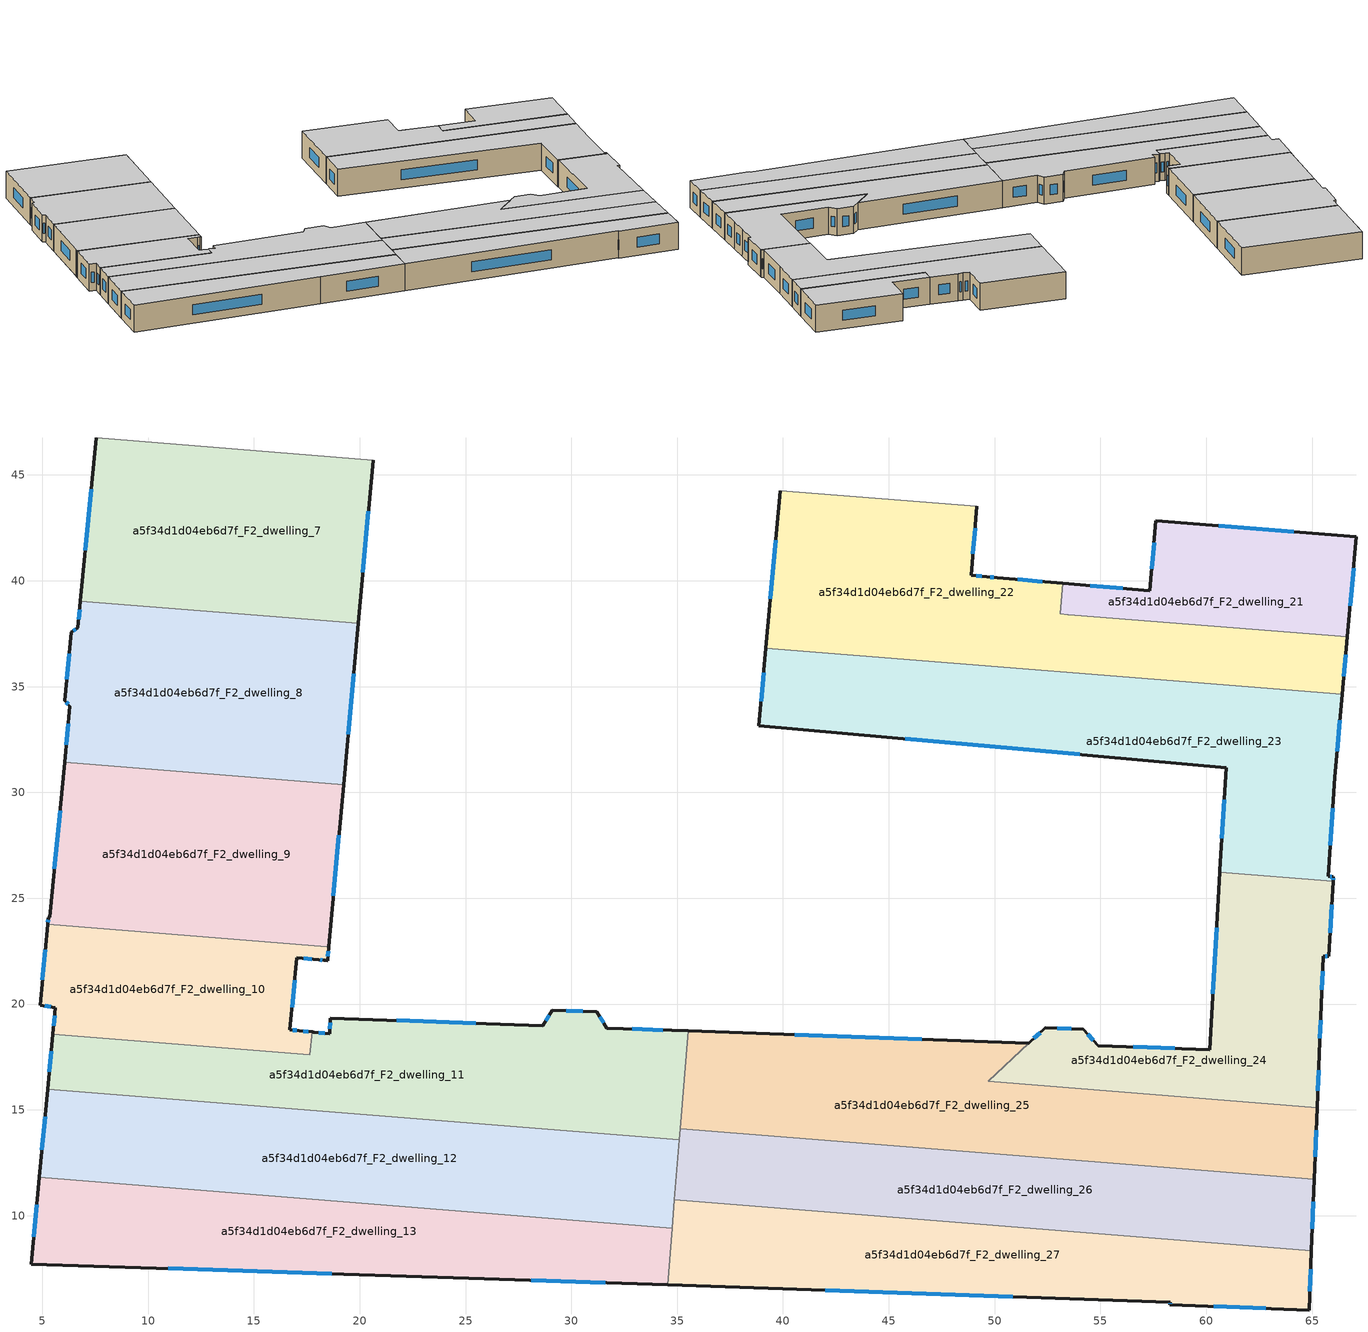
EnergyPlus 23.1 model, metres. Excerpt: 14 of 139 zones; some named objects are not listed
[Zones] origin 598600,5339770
a5f34d1d04eb6d7f_F2_dwelling_10
 floor to a5f34d1d04eb6d7f_F1_dwelling_10 (EU_floor_Construction): 18.43,22.72 18.54,22.71 18.48,22.05 18.37,22.07 18.31,22.07 18.07,22.09 17.03,22.19 16.7,18.78 17.15,18.74 17.75,18.68 17.65,17.61 5.5,18.58 5.62,19.83 4.89,19.95 5.26,23.77 z6
 wall outside (EU_wall_Construction): 5.26,23.77 4.89,19.95 5.62,19.83 5.5,18.58 / 17.75,18.68 17.15,18.74 16.7,18.78 17.03,22.19 18.07,22.09 18.31,22.07 18.37,22.07 18.48,22.05 18.54,22.71 z6:9
 wall to a5f34d1d04eb6d7f_F2_dwelling_11 (EU_wall_Construction): 5.5,18.58 17.65,17.61 17.75,18.68 z6:9
 wall to a5f34d1d04eb6d7f_F2_dwelling_9 (EU_wall_Construction): 18.54,22.71 18.43,22.72 5.26,23.77 z6:9
 window (EU_Window_Construction): 5.12,19.91 5.39,19.87 / 5.14,22.57 5.01,21.15 / 18.5,22.26 18.52,22.5 / 18.14,22.09 18.23,22.08 / 17.35,22.16 17.74,22.12 / 16.8,19.85 16.92,21.12 / 17.01,18.76 16.84,18.77 / 17.56,18.7 17.34,18.72 / 5.58,19.44 5.54,18.97 z6.94:8.06
 ceiling to a5f34d1d04eb6d7f_F3_dwelling_10 (EU_floor_Construction): 17.65,17.61 17.75,18.68 17.15,18.74 16.7,18.78 17.03,22.19 18.07,22.09 18.31,22.07 18.37,22.07 18.48,22.05 18.54,22.71 18.43,22.72 5.26,23.77 4.89,19.95 5.62,19.83 5.5,18.58 z9
a5f34d1d04eb6d7f_F2_dwelling_11
 floor to a5f34d1d04eb6d7f_F1_dwelling_11 (EU_floor_Construction): 35.51,18.73 35.1,13.59 5.26,15.99 5.5,18.58 17.65,17.61 17.75,18.68 17.83,18.68 18.58,18.61 18.6,19.34 28.64,18.97 29.11,19.71 31.21,19.64 31.67,18.86 z6
 wall outside (EU_wall_Construction): 35.51,18.73 31.67,18.86 31.21,19.64 29.11,19.71 28.64,18.97 18.6,19.34 18.58,18.61 17.83,18.68 17.75,18.68 / 5.5,18.58 5.26,15.99 z6:9
 wall to a5f34d1d04eb6d7f_F2_dwelling_12 (EU_wall_Construction): 5.26,15.99 35.1,13.59 z6:9
 wall to a5f34d1d04eb6d7f_F2_dwelling_25 (EU_wall_Construction): 35.14,14.11 35.51,18.73 z6:9
 wall to a5f34d1d04eb6d7f_F2_dwelling_26 (EU_wall_Construction): 35.1,13.6 35.14,14.11 z6:9
 window (EU_Window_Construction): 18.34,18.63 18.06,18.66 / 18.6,19.11 18.59,18.84 / 25.49,19.09 21.75,19.22 / 28.96,19.48 28.79,19.2 / 30.55,19.66 29.76,19.69 / 31.53,19.11 31.35,19.39 / 34.31,18.77 32.88,18.82 / 5.42,17.76 5.33,16.8 z6.94:8.06
 ceiling to a5f34d1d04eb6d7f_F3_dwelling_11 (EU_floor_Construction): 35.1,13.59 35.51,18.73 31.67,18.86 31.21,19.64 29.11,19.71 28.64,18.97 18.6,19.34 18.58,18.61 17.83,18.68 17.75,18.68 17.65,17.61 5.5,18.58 5.26,15.99 z9
a5f34d1d04eb6d7f_F2_dwelling_12
 floor to a5f34d1d04eb6d7f_F1_dwelling_12 (EU_floor_Construction): 35.1,13.59 34.77,9.41 4.86,11.8 5.26,15.99 z6
 wall outside (EU_wall_Construction): 5.26,15.99 4.86,11.8 z6:9
 wall to a5f34d1d04eb6d7f_F2_dwelling_13 (EU_wall_Construction): 4.86,11.8 34.77,9.41 z6:9
 wall to a5f34d1d04eb6d7f_F2_dwelling_26 (EU_wall_Construction): 34.87,10.74 35.1,13.59 z6:9
 wall to a5f34d1d04eb6d7f_F2_dwelling_27 (EU_wall_Construction): 34.77,9.41 34.87,10.74 z6:9
 window (EU_Window_Construction): 5.13,14.67 4.98,13.12 z6.94:8.06
 ceiling to a5f34d1d04eb6d7f_F3_dwelling_12 (EU_floor_Construction): 34.77,9.41 35.1,13.59 5.26,15.99 4.86,11.8 z9
a5f34d1d04eb6d7f_F2_dwelling_13
 floor to a5f34d1d04eb6d7f_F1_dwelling_13 (EU_floor_Construction): 34.77,9.41 34.55,6.73 25.16,7.05 4.47,7.71 4.86,11.8 z6
 wall outside (EU_wall_Construction): 4.86,11.8 4.47,7.71 25.16,7.05 34.55,6.73 z6:9
 wall to a5f34d1d04eb6d7f_F2_dwelling_27 (EU_wall_Construction): 34.55,6.73 34.77,9.41 z6:9
 window (EU_Window_Construction): 28.1,6.95 31.61,6.83 / 10.96,7.5 18.67,7.26 / 4.74,10.52 4.59,8.99 z6.94:8.06
 ceiling to a5f34d1d04eb6d7f_F3_dwelling_13 (EU_floor_Construction): 34.55,6.73 34.77,9.41 4.86,11.8 4.47,7.71 25.16,7.05 z9
a5f34d1d04eb6d7f_F2_dwelling_21
 floor to a5f34d1d04eb6d7f_F1_dwelling_21 (EU_floor_Construction): 67.09,42.08 66.67,37.35 53.78,38.38 53.48,38.4 53.46,38.41 53.1,38.43 53.22,39.88 57.34,39.53 57.62,42.84 z6
 wall outside (EU_wall_Construction): 66.67,37.35 67.09,42.08 57.62,42.84 57.34,39.53 53.22,39.88 z6:9
 wall to a5f34d1d04eb6d7f_F2_dwelling_22 (EU_wall_Construction): 53.22,39.88 53.1,38.43 53.46,38.41 53.48,38.4 53.78,38.38 66.67,37.35 z6:9
 window (EU_Window_Construction): 57.53,41.8 57.43,40.57 / 64.12,42.32 60.59,42.6 / 66.8,38.83 66.96,40.6 / 56.05,39.64 54.51,39.77 z6.94:8.06
 ceiling to a5f34d1d04eb6d7f_F3_dwelling_21 (EU_floor_Construction): 66.67,37.35 67.09,42.08 57.62,42.84 57.34,39.53 53.22,39.88 53.1,38.43 53.46,38.41 53.48,38.4 53.78,38.38 z9
a5f34d1d04eb6d7f_F2_dwelling_22
 floor to a5f34d1d04eb6d7f_F1_dwelling_22 (EU_floor_Construction): 66.67,37.35 66.42,34.63 39.19,36.81 39.86,44.26 49.17,43.52 48.89,40.25 49.64,40.19 50.12,40.15 53.22,39.88 53.1,38.43 z6
 wall outside (EU_wall_Construction): 53.22,39.88 50.12,40.15 49.64,40.19 48.89,40.25 49.17,43.52 / 66.42,34.63 66.67,37.35 / 39.86,44.26 39.19,36.81 z6:9
 wall to a5f34d1d04eb6d7f_F2_dwelling_19 (EU_wall_Construction): 49.17,43.52 39.86,44.26 z6:9
 wall to a5f34d1d04eb6d7f_F2_dwelling_23 (EU_wall_Construction): 39.19,36.81 66.42,34.63 z6:9
 window (EU_Window_Construction): 48.97,41.27 49.08,42.49 / 49.4,40.21 49.12,40.23 / 49.97,40.16 49.79,40.17 / 52.25,39.96 51.09,40.06 / 66.5,35.48 66.59,36.49 / 39.65,41.93 39.4,39.14 z6.94:8.06
 ceiling to a5f34d1d04eb6d7f_F3_dwelling_22 (EU_floor_Construction): 66.42,34.63 66.67,37.35 53.1,38.43 53.22,39.88 50.12,40.15 49.64,40.19 48.89,40.25 49.17,43.52 39.86,44.26 39.19,36.81 z9
a5f34d1d04eb6d7f_F2_dwelling_23
 floor to a5f34d1d04eb6d7f_F1_dwelling_23 (EU_floor_Construction): 66.42,34.63 66.07,30.71 65.77,26.03 66.01,26.01 66,25.8 60.64,26.23 60.65,26.33 60.93,31.17 38.86,33.16 39.19,36.81 z6
 wall outside (EU_wall_Construction): 39.19,36.81 38.86,33.16 60.93,31.17 60.65,26.33 60.64,26.23 / 66,25.8 66.01,26.01 65.77,26.03 66.07,30.71 66.42,34.63 z6:9
 wall to a5f34d1d04eb6d7f_F2_dwelling_24 (EU_wall_Construction): 60.64,26.23 66,25.8 z6:9
 window (EU_Window_Construction): 45.78,32.54 54.01,31.79 / 39.09,35.66 38.96,34.3 / 66.18,31.94 66.31,33.4 / 65.87,27.5 65.98,29.24 / 65.94,26.02 65.85,26.02 / 66,25.87 66.01,25.95 / 60.84,29.65 60.74,27.85 z6.94:8.06
 ceiling to a5f34d1d04eb6d7f_F3_dwelling_23 (EU_floor_Construction): 66,25.8 66.01,26.01 65.77,26.03 66.07,30.71 66.42,34.63 39.19,36.81 38.86,33.16 60.93,31.17 60.65,26.33 60.64,26.23 z9
a5f34d1d04eb6d7f_F2_dwelling_24
 floor to a5f34d1d04eb6d7f_F1_dwelling_24 (EU_floor_Construction): 66,25.8 65.79,22.26 65.54,22.26 65.44,19.96 65.34,17.66 65.24,15.11 49.69,16.36 52.39,18.88 54.19,18.82 54.89,18.04 60.17,17.85 60.64,26.23 z6
 wall outside (EU_wall_Construction): 65.24,15.11 65.34,17.66 65.44,19.96 65.54,22.26 65.79,22.26 66,25.8 / 60.64,26.23 60.17,17.85 54.89,18.04 54.19,18.82 52.39,18.88 51.61,18.15 z6:9
 wall to a5f34d1d04eb6d7f_F2_dwelling_25 (EU_wall_Construction): 51.61,18.15 49.69,16.36 65.24,15.11 z6:9
 window (EU_Window_Construction): 65.27,15.91 65.31,16.86 / 53.62,18.83 52.95,18.86 / 54.67,18.28 54.41,18.57 / 58.51,17.91 56.55,17.98 / 60.49,23.6 60.32,20.48 / 65.85,23.37 65.93,24.69 / 65.62,22.26 65.71,22.26 / 65.47,20.68 65.51,21.54 / 65.37,18.38 65.4,19.24 / 52.14,18.65 51.85,18.38 z6.94:8.06
 ceiling to a5f34d1d04eb6d7f_F3_dwelling_24 (EU_floor_Construction): 65.24,15.11 65.34,17.66 65.44,19.96 65.54,22.26 65.79,22.26 66,25.8 60.64,26.23 60.17,17.85 54.89,18.04 54.19,18.82 52.39,18.88 49.69,16.36 z9
a5f34d1d04eb6d7f_F2_dwelling_25
 floor to a5f34d1d04eb6d7f_F1_dwelling_25 (EU_floor_Construction): 65.24,15.11 65.1,11.71 35.14,14.11 35.51,18.73 51.61,18.15 49.69,16.36 z6
 wall outside (EU_wall_Construction): 65.1,11.71 65.24,15.11 / 51.61,18.15 35.51,18.73 z6:9
 wall to a5f34d1d04eb6d7f_F2_dwelling_26 (EU_wall_Construction): 35.14,14.11 65.1,11.71 z6:9
 window (EU_Window_Construction): 65.15,12.78 65.2,14.05 / 46.56,18.33 40.56,18.55 z6.94:8.06
 ceiling to a5f34d1d04eb6d7f_F3_dwelling_25 (EU_floor_Construction): 65.1,11.71 65.24,15.11 49.69,16.36 51.61,18.15 35.51,18.73 35.14,14.11 z9
a5f34d1d04eb6d7f_F2_dwelling_26
 floor to a5f34d1d04eb6d7f_F1_dwelling_26 (EU_floor_Construction): 65.1,11.71 64.97,8.33 34.87,10.74 35.14,14.11 z6
 wall outside (EU_wall_Construction): 64.97,8.33 65.1,11.71 z6:9
 wall to a5f34d1d04eb6d7f_F2_dwelling_27 (EU_wall_Construction): 34.87,10.74 64.97,8.33 z6:9
 window (EU_Window_Construction): 65.01,9.39 65.06,10.65 z6.94:8.06
 ceiling to a5f34d1d04eb6d7f_F3_dwelling_26 (EU_floor_Construction): 64.97,8.33 65.1,11.71 35.14,14.11 34.87,10.74 z9
a5f34d1d04eb6d7f_F2_dwelling_27
 floor to a5f34d1d04eb6d7f_F1_dwelling_27 (EU_floor_Construction): 64.97,8.33 64.86,5.54 58.29,5.79 58.29,5.91 34.55,6.73 34.87,10.74 z6
 wall outside (EU_wall_Construction): 34.55,6.73 58.29,5.91 58.29,5.79 64.86,5.54 64.97,8.33 z6:9
 window (EU_Window_Construction): 41.99,6.47 50.85,6.17 / 64.9,6.42 64.94,7.46 / 60.35,5.71 62.8,5.62 / 58.29,5.87 58.29,5.83 z6.94:8.06
 ceiling to a5f34d1d04eb6d7f_F3_dwelling_27 (EU_floor_Construction): 64.86,5.54 64.97,8.33 34.87,10.74 34.55,6.73 58.29,5.91 58.29,5.79 z9
a5f34d1d04eb6d7f_F2_dwelling_7
 floor to a5f34d1d04eb6d7f_F1_dwelling_7 (EU_floor_Construction): 20.63,45.7 19.93,37.99 6.8,39.04 7.54,46.75 z6
 wall outside (EU_wall_Construction): 7.54,46.75 6.8,39.04 / 19.93,37.99 20.63,45.7 z6:9
 wall to a5f34d1d04eb6d7f_F2_dwelling_8 (EU_wall_Construction): 6.8,39.04 19.93,37.99 z6:9
 wall to a5f34d1d04eb6d7f_F2_dwelling_6 (EU_wall_Construction): 20.63,45.7 7.54,46.75 z6:9
 window (EU_Window_Construction): 7.31,44.33 7.03,41.45 / 20.15,40.4 20.41,43.28 z6.94:8.06
 ceiling to a5f34d1d04eb6d7f_F3_dwelling_7 (EU_floor_Construction): 19.93,37.99 20.63,45.7 7.54,46.75 6.8,39.04 z9
a5f34d1d04eb6d7f_F2_dwelling_8
 floor to a5f34d1d04eb6d7f_F1_dwelling_8 (EU_floor_Construction): 19.93,37.99 19.23,30.37 6.06,31.43 6.31,34.07 6.06,34.34 6.37,37.57 6.68,37.78 6.8,39.04 z6
 wall outside (EU_wall_Construction): 6.8,39.04 6.68,37.78 6.37,37.57 6.06,34.34 6.31,34.07 6.06,31.43 / 19.23,30.37 19.93,37.99 z6:9
 wall to a5f34d1d04eb6d7f_F2_dwelling_9 (EU_wall_Construction): 6.06,31.43 19.23,30.37 z6:9
 window (EU_Window_Construction): 6.58,37.71 6.47,37.63 / 6.76,38.64 6.72,38.17 / 19.45,32.76 19.71,35.6 / 6.23,33.24 6.13,32.26 / 6.14,34.25 6.23,34.15 / 6.27,36.55 6.16,35.35 z6.94:8.06
 ceiling to a5f34d1d04eb6d7f_F3_dwelling_8 (EU_floor_Construction): 19.23,30.37 19.93,37.99 6.8,39.04 6.68,37.78 6.37,37.57 6.06,34.34 6.31,34.07 6.06,31.43 z9
a5f34d1d04eb6d7f_F2_dwelling_9
 floor to a5f34d1d04eb6d7f_F1_dwelling_9 (EU_floor_Construction): 19.23,30.37 18.54,22.71 5.26,23.77 5.29,24.07 5.36,24.1 6.06,31.43 z6
 wall outside (EU_wall_Construction): 18.54,22.71 19.23,30.37 / 6.06,31.43 5.36,24.1 5.29,24.07 5.26,23.77 z6:9
 window (EU_Window_Construction): 18.76,25.11 19.02,27.97 / 5.28,23.98 5.27,23.87 / 5.84,29.13 5.58,26.4 z6.94:8.06
 ceiling to a5f34d1d04eb6d7f_F3_dwelling_9 (EU_floor_Construction): 18.54,22.71 19.23,30.37 6.06,31.43 5.36,24.1 5.29,24.07 5.26,23.77 z9
[Building]
EU S2 Campaign: North Axis=0; Terrain=City; Solar Distribution=FullExterior
[Site:Location]
Vienna: Latitude=48; Longitude=16.5; Time Zone=1; Elevation=183
[SizingPeriod:WeatherFileDays]
AnnualSizingPeriod: Begin Month=1; Begin Day of Month=1; End Month=12; End Day of Month=31; Day of Week for Start Day=Monday; Use Weather File Daylight Saving Period=No; Use Weather File Rain and Snow Indicators=No
[MATERIAL]
EU_InternalMass_Material: Roughness=MediumRough; Thickness=0.1; Conductivity=1; Density=1800; Specific Heat=900; Thermal Absorptance=0.9; Solar Absorptance=0.7; Visible Absorptance=0.7
[MATERIAL:NOMASS] Roughness=MediumRough; Thermal Absorptance=0.9; Solar Absorptance=0.7; Visible Absorptance=0.7
Name | Thermal Resistance
EU_wall_NoMass | 0.914258
EU_floor_NoMass | 1.09711
[WINDOWMATERIAL:SIMPLEGLAZINGSYSTEM]
EU_Window_SimpleGlazing: UFactor=2.09642; Solar Heat Gain Coefficient=0.65; Visible Transmittance=0.65
[CONSTRUCTION]
EU_wall_Construction: EU_wall_NoMass
EU_floor_Construction: EU_floor_NoMass
EU_Window_Construction: EU_Window_SimpleGlazing
EU_InternalMass_Construction: EU_InternalMass_Material
[ZONE] Type=1; Multiplier=1; Ceiling Height=autocalculate; Floor Area=autocalculate; Part of Total Floor Area=Yes
Name | Volume
a5f34d1d04eb6d7f_F2_dwelling_10 | 187.094
a5f34d1d04eb6d7f_F2_dwelling_11 | 352.28
a5f34d1d04eb6d7f_F2_dwelling_12 | 377.454
a5f34d1d04eb6d7f_F2_dwelling_13 | 305.629
a5f34d1d04eb6d7f_F2_dwelling_21 | 153.194
a5f34d1d04eb6d7f_F2_dwelling_22 | 376.012
a5f34d1d04eb6d7f_F2_dwelling_23 | 387.563
a5f34d1d04eb6d7f_F2_dwelling_24 | 234.077
a5f34d1d04eb6d7f_F2_dwelling_25 | 377.115
a5f34d1d04eb6d7f_F2_dwelling_26 | 305.604
a5f34d1d04eb6d7f_F2_dwelling_27; a5f34d1d04eb6d7f_F2_dwelling_9 | 305.585
a5f34d1d04eb6d7f_F2_dwelling_7 | 305.573
a5f34d1d04eb6d7f_F2_dwelling_8 | 305.645
[INTERNALMASS] Construction=EU_InternalMass_Construction
Name | Zone or ZoneList | Surface Area
a5f34d1d04eb6d7f_F2_dwelling_7_EU_InternalMass | a5f34d1d04eb6d7f_F2_dwelling_7 | 101.858
a5f34d1d04eb6d7f_F2_dwelling_8_EU_InternalMass | a5f34d1d04eb6d7f_F2_dwelling_8 | 101.881
a5f34d1d04eb6d7f_F2_dwelling_9_EU_InternalMass | a5f34d1d04eb6d7f_F2_dwelling_9 | 101.861
a5f34d1d04eb6d7f_F2_dwelling_10_EU_InternalMass | a5f34d1d04eb6d7f_F2_dwelling_10 | 62.3702
a5f34d1d04eb6d7f_F2_dwelling_11_EU_InternalMass | a5f34d1d04eb6d7f_F2_dwelling_11 | 117.426
a5f34d1d04eb6d7f_F2_dwelling_12_EU_InternalMass | a5f34d1d04eb6d7f_F2_dwelling_12 | 125.816
a5f34d1d04eb6d7f_F2_dwelling_13_EU_InternalMass | a5f34d1d04eb6d7f_F2_dwelling_13 | 101.877
a5f34d1d04eb6d7f_F2_dwelling_21_EU_InternalMass | a5f34d1d04eb6d7f_F2_dwelling_21 | 51.0685
a5f34d1d04eb6d7f_F2_dwelling_22_EU_InternalMass | a5f34d1d04eb6d7f_F2_dwelling_22 | 125.337
a5f34d1d04eb6d7f_F2_dwelling_23_EU_InternalMass | a5f34d1d04eb6d7f_F2_dwelling_23 | 129.194
a5f34d1d04eb6d7f_F2_dwelling_24_EU_InternalMass | a5f34d1d04eb6d7f_F2_dwelling_24 | 78.0296
a5f34d1d04eb6d7f_F2_dwelling_25_EU_InternalMass | a5f34d1d04eb6d7f_F2_dwelling_25 | 125.713
a5f34d1d04eb6d7f_F2_dwelling_26_EU_InternalMass | a5f34d1d04eb6d7f_F2_dwelling_26 | 101.868
a5f34d1d04eb6d7f_F2_dwelling_27_EU_InternalMass | a5f34d1d04eb6d7f_F2_dwelling_27 | 101.862
[OTHEREQUIPMENT] Fuel Type=Electricity; Design Level Calculation Method=Watts/Area; Power per Zone Floor Area=1; Fraction Latent=0; Fraction Radiant=0; Fraction Lost=0; Carbon Dioxide Generation Rate=0; EndUse Subcategory=EU_Step8_InternalGains
Name | Zone or ZoneList or Space or SpaceList | Schedule
EU_Step8_InternalGain_a5f34d1d04eb6d7f_F2_dwelling_7_f000 | a5f34d1d04eb6d7f_F2_dwelling_7 | EU_Step8_GainSchedule_a5f34d1d04eb6d7f_F2_dwelling_7_f000
EU_Step8_InternalGain_a5f34d1d04eb6d7f_F2_dwelling_8_f000 | a5f34d1d04eb6d7f_F2_dwelling_8 | EU_Step8_GainSchedule_a5f34d1d04eb6d7f_F2_dwelling_8_f000
EU_Step8_InternalGain_a5f34d1d04eb6d7f_F2_dwelling_9_f000 | a5f34d1d04eb6d7f_F2_dwelling_9 | EU_Step8_GainSchedule_a5f34d1d04eb6d7f_F2_dwelling_9_f000
EU_Step8_InternalGain_a5f34d1d04eb6d7f_F2_dwelling_10_f000 | a5f34d1d04eb6d7f_F2_dwelling_10 | EU_Step8_GainSchedule_a5f34d1d04eb6d7f_F2_dwelling_10_f000
EU_Step8_InternalGain_a5f34d1d04eb6d7f_F2_dwelling_11_f000 | a5f34d1d04eb6d7f_F2_dwelling_11 | EU_Step8_GainSchedule_a5f34d1d04eb6d7f_F2_dwelling_11_f000
EU_Step8_InternalGain_a5f34d1d04eb6d7f_F2_dwelling_12_f000 | a5f34d1d04eb6d7f_F2_dwelling_12 | EU_Step8_GainSchedule_a5f34d1d04eb6d7f_F2_dwelling_12_f000
EU_Step8_InternalGain_a5f34d1d04eb6d7f_F2_dwelling_13_f000 | a5f34d1d04eb6d7f_F2_dwelling_13 | EU_Step8_GainSchedule_a5f34d1d04eb6d7f_F2_dwelling_13_f000
EU_Step8_InternalGain_a5f34d1d04eb6d7f_F2_dwelling_21_f000 | a5f34d1d04eb6d7f_F2_dwelling_21 | EU_Step8_GainSchedule_a5f34d1d04eb6d7f_F2_dwelling_21_f000
EU_Step8_InternalGain_a5f34d1d04eb6d7f_F2_dwelling_22_f000 | a5f34d1d04eb6d7f_F2_dwelling_22 | EU_Step8_GainSchedule_a5f34d1d04eb6d7f_F2_dwelling_22_f000
EU_Step8_InternalGain_a5f34d1d04eb6d7f_F2_dwelling_23_f000 | a5f34d1d04eb6d7f_F2_dwelling_23 | EU_Step8_GainSchedule_a5f34d1d04eb6d7f_F2_dwelling_23_f000
EU_Step8_InternalGain_a5f34d1d04eb6d7f_F2_dwelling_24_f000 | a5f34d1d04eb6d7f_F2_dwelling_24 | EU_Step8_GainSchedule_a5f34d1d04eb6d7f_F2_dwelling_24_f000
EU_Step8_InternalGain_a5f34d1d04eb6d7f_F2_dwelling_25_f000 | a5f34d1d04eb6d7f_F2_dwelling_25 | EU_Step8_GainSchedule_a5f34d1d04eb6d7f_F2_dwelling_25_f000
EU_Step8_InternalGain_a5f34d1d04eb6d7f_F2_dwelling_26_f000 | a5f34d1d04eb6d7f_F2_dwelling_26 | EU_Step8_GainSchedule_a5f34d1d04eb6d7f_F2_dwelling_26_f000
EU_Step8_InternalGain_a5f34d1d04eb6d7f_F2_dwelling_27_f000 | a5f34d1d04eb6d7f_F2_dwelling_27 | EU_Step8_GainSchedule_a5f34d1d04eb6d7f_F2_dwelling_27_f000
[ZONEVENTILATION:DESIGNFLOWRATE] Schedule=EU_AlwaysOn; Design Flow Rate Calculation Method=AirChanges/Hour; Air Changes per Hour=0.546891; Ventilation Type=Natural; Fan Pressure Rise=0; Fan Total Efficiency=1; Constant Term Coefficient=1; Temperature Term Coefficient=0; Velocity Term Coefficient=0; Velocity Squared Term Coefficient=0; Minimum Indoor Temperature=-100; Maximum Indoor Temperature=100; Delta Temperature=-100; Minimum Outdoor Temperature=-100; Maximum Outdoor Temperature=100; Maximum Wind Speed=40
Name | Zone or ZoneList or Space or SpaceList
EU_ConstantAir_a5f34d1d04eb6d7f_F2_dwelling_7 | a5f34d1d04eb6d7f_F2_dwelling_7
EU_ConstantAir_a5f34d1d04eb6d7f_F2_dwelling_8 | a5f34d1d04eb6d7f_F2_dwelling_8
EU_ConstantAir_a5f34d1d04eb6d7f_F2_dwelling_9 | a5f34d1d04eb6d7f_F2_dwelling_9
EU_ConstantAir_a5f34d1d04eb6d7f_F2_dwelling_10 | a5f34d1d04eb6d7f_F2_dwelling_10
EU_ConstantAir_a5f34d1d04eb6d7f_F2_dwelling_11 | a5f34d1d04eb6d7f_F2_dwelling_11
EU_ConstantAir_a5f34d1d04eb6d7f_F2_dwelling_12 | a5f34d1d04eb6d7f_F2_dwelling_12
EU_ConstantAir_a5f34d1d04eb6d7f_F2_dwelling_13 | a5f34d1d04eb6d7f_F2_dwelling_13
EU_ConstantAir_a5f34d1d04eb6d7f_F2_dwelling_21 | a5f34d1d04eb6d7f_F2_dwelling_21
EU_ConstantAir_a5f34d1d04eb6d7f_F2_dwelling_22 | a5f34d1d04eb6d7f_F2_dwelling_22
EU_ConstantAir_a5f34d1d04eb6d7f_F2_dwelling_23 | a5f34d1d04eb6d7f_F2_dwelling_23
EU_ConstantAir_a5f34d1d04eb6d7f_F2_dwelling_24 | a5f34d1d04eb6d7f_F2_dwelling_24
EU_ConstantAir_a5f34d1d04eb6d7f_F2_dwelling_25 | a5f34d1d04eb6d7f_F2_dwelling_25
EU_ConstantAir_a5f34d1d04eb6d7f_F2_dwelling_26 | a5f34d1d04eb6d7f_F2_dwelling_26
EU_ConstantAir_a5f34d1d04eb6d7f_F2_dwelling_27 | a5f34d1d04eb6d7f_F2_dwelling_27
[HVACTEMPLATE:ZONE:IDEALLOADSAIRSYSTEM] System Availability Schedule=EU_AlwaysOn; Maximum Heating Supply Air Temperature=50; Minimum Cooling Supply Air Temperature=13; Maximum Heating Supply Air Humidity Ratio=0.0156; Minimum Cooling Supply Air Humidity Ratio=0.0077; Heating Limit=NoLimit; Cooling Limit=NoLimit; Heating Availability Schedule=EU_AlwaysOn; Cooling Availability Schedule=EU_CoolingOff; Dehumidification Control Type=ConstantSensibleHeatRatio; Cooling Sensible Heat Ratio=0.7; Dehumidification Setpoint=60; Humidification Control Type=None; Humidification Setpoint=30; Outdoor Air Method=None; Outdoor Air Flow Rate per Person=0.00944; Outdoor Air Flow Rate per Zone Floor Area=0; Outdoor Air Flow Rate per Zone=0; Demand Controlled Ventilation Type=None; Outdoor Air Economizer Type=NoEconomizer; Heat Recovery Type=None; Sensible Heat Recovery Effectiveness=0.7; Latent Heat Recovery Effectiveness=0.65
Name | Template Thermostat
a5f34d1d04eb6d7f_F2_dwelling_7 | EU_HeatOnly_a5f34d1d04eb6d7f_F2_dwelling_7
a5f34d1d04eb6d7f_F2_dwelling_8 | EU_HeatOnly_a5f34d1d04eb6d7f_F2_dwelling_8
a5f34d1d04eb6d7f_F2_dwelling_9 | EU_HeatOnly_a5f34d1d04eb6d7f_F2_dwelling_9
a5f34d1d04eb6d7f_F2_dwelling_10 | EU_HeatOnly_a5f34d1d04eb6d7f_F2_dwelling_10
a5f34d1d04eb6d7f_F2_dwelling_11 | EU_HeatOnly_a5f34d1d04eb6d7f_F2_dwelling_11
a5f34d1d04eb6d7f_F2_dwelling_12 | EU_HeatOnly_a5f34d1d04eb6d7f_F2_dwelling_12
a5f34d1d04eb6d7f_F2_dwelling_13 | EU_HeatOnly_a5f34d1d04eb6d7f_F2_dwelling_13
a5f34d1d04eb6d7f_F2_dwelling_21 | EU_HeatOnly_a5f34d1d04eb6d7f_F2_dwelling_21
a5f34d1d04eb6d7f_F2_dwelling_22 | EU_HeatOnly_a5f34d1d04eb6d7f_F2_dwelling_22
a5f34d1d04eb6d7f_F2_dwelling_23 | EU_HeatOnly_a5f34d1d04eb6d7f_F2_dwelling_23
a5f34d1d04eb6d7f_F2_dwelling_24 | EU_HeatOnly_a5f34d1d04eb6d7f_F2_dwelling_24
a5f34d1d04eb6d7f_F2_dwelling_25 | EU_HeatOnly_a5f34d1d04eb6d7f_F2_dwelling_25
a5f34d1d04eb6d7f_F2_dwelling_26 | EU_HeatOnly_a5f34d1d04eb6d7f_F2_dwelling_26
a5f34d1d04eb6d7f_F2_dwelling_27 | EU_HeatOnly_a5f34d1d04eb6d7f_F2_dwelling_27
[SIZING:ZONE] Zone Cooling Design Supply Air Temperature Input Method=SupplyAirTemperature; Zone Cooling Design Supply Air Temperature=13; Zone Heating Design Supply Air Temperature Input Method=SupplyAirTemperature; Zone Heating Design Supply Air Temperature=50; Zone Cooling Design Supply Air Humidity Ratio=0.008; Zone Heating Design Supply Air Humidity Ratio=0.008; Cooling Design Air Flow Method=DesignDay; Cooling Design Air Flow Rate=0; Cooling Minimum Air Flow per Zone Floor Area=0.000762; Cooling Minimum Air Flow=0; Cooling Minimum Air Flow Fraction=0.2; Heating Design Air Flow Method=DesignDay; Heating Design Air Flow Rate=0; Heating Maximum Air Flow per Zone Floor Area=0.002032; Heating Maximum Air Flow=0.141576; Heating Maximum Air Flow Fraction=0.3; Account for Dedicated Outdoor Air System=No; Dedicated Outdoor Air System Control Strategy=NeutralSupplyAir; Dedicated Outdoor Air Low Setpoint Temperature for Design=autosize; Dedicated Outdoor Air High Setpoint Temperature for Design=autosize; Zone Load Sizing Method=Sensible Load Only No Latent Load; Zone Latent Cooling Design Supply Air Humidity Ratio Input Method=HumidityRatioDifference; Zone Cooling Design Supply Air Humidity Ratio Difference=0.005; Zone Latent Heating Design Supply Air Humidity Ratio Input Method=HumidityRatioDifference; Zone Humidification Design Supply Air Humidity Ratio Difference=0.005
a5f34d1d04eb6d7f_F2_dwelling_7; a5f34d1d04eb6d7f_F2_dwelling_8; a5f34d1d04eb6d7f_F2_dwelling_9; a5f34d1d04eb6d7f_F2_dwelling_10; a5f34d1d04eb6d7f_F2_dwelling_11; a5f34d1d04eb6d7f_F2_dwelling_12; a5f34d1d04eb6d7f_F2_dwelling_13; a5f34d1d04eb6d7f_F2_dwelling_21; a5f34d1d04eb6d7f_F2_dwelling_22; a5f34d1d04eb6d7f_F2_dwelling_23; a5f34d1d04eb6d7f_F2_dwelling_24; a5f34d1d04eb6d7f_F2_dwelling_25; a5f34d1d04eb6d7f_F2_dwelling_26; a5f34d1d04eb6d7f_F2_dwelling_27
[SCHEDULE:CONSTANT]
Name | Hourly Value
EU_AlwaysOn | 1
EU_CoolingOff | 0
[SCHEDULE:FILE] Column Number=1; Rows to Skip at Top=0; Number of Hours of Data=8760; Column Separator=Comma; Interpolate to Timestep=No; Minutes per Item=60; Adjust Schedule for Daylight Savings=Yes
Name | File
EU_Step8_GainSchedule_a5f34d1d04eb6d7f_F2_dwelling_7_f000 | ../../schedules/a5f34d1d04eb6d7f/a5f34d1d04eb6d7f_F2_dwelling_7_f000_gain.csv
EU_Step8_GainSchedule_a5f34d1d04eb6d7f_F2_dwelling_8_f000 | ../../schedules/a5f34d1d04eb6d7f/a5f34d1d04eb6d7f_F2_dwelling_8_f000_gain.csv
EU_Step8_GainSchedule_a5f34d1d04eb6d7f_F2_dwelling_9_f000 | ../../schedules/a5f34d1d04eb6d7f/a5f34d1d04eb6d7f_F2_dwelling_9_f000_gain.csv
EU_Step8_GainSchedule_a5f34d1d04eb6d7f_F2_dwelling_10_f000 | ../../schedules/a5f34d1d04eb6d7f/a5f34d1d04eb6d7f_F2_dwelling_10_f000_gain.csv
EU_Step8_GainSchedule_a5f34d1d04eb6d7f_F2_dwelling_11_f000 | ../../schedules/a5f34d1d04eb6d7f/a5f34d1d04eb6d7f_F2_dwelling_11_f000_gain.csv
EU_Step8_GainSchedule_a5f34d1d04eb6d7f_F2_dwelling_12_f000 | ../../schedules/a5f34d1d04eb6d7f/a5f34d1d04eb6d7f_F2_dwelling_12_f000_gain.csv
EU_Step8_GainSchedule_a5f34d1d04eb6d7f_F2_dwelling_13_f000 | ../../schedules/a5f34d1d04eb6d7f/a5f34d1d04eb6d7f_F2_dwelling_13_f000_gain.csv
EU_Step8_GainSchedule_a5f34d1d04eb6d7f_F2_dwelling_21_f000 | ../../schedules/a5f34d1d04eb6d7f/a5f34d1d04eb6d7f_F2_dwelling_21_f000_gain.csv
EU_Step8_GainSchedule_a5f34d1d04eb6d7f_F2_dwelling_22_f000 | ../../schedules/a5f34d1d04eb6d7f/a5f34d1d04eb6d7f_F2_dwelling_22_f000_gain.csv
EU_Step8_GainSchedule_a5f34d1d04eb6d7f_F2_dwelling_23_f000 | ../../schedules/a5f34d1d04eb6d7f/a5f34d1d04eb6d7f_F2_dwelling_23_f000_gain.csv
EU_Step8_GainSchedule_a5f34d1d04eb6d7f_F2_dwelling_24_f000 | ../../schedules/a5f34d1d04eb6d7f/a5f34d1d04eb6d7f_F2_dwelling_24_f000_gain.csv
EU_Step8_GainSchedule_a5f34d1d04eb6d7f_F2_dwelling_25_f000 | ../../schedules/a5f34d1d04eb6d7f/a5f34d1d04eb6d7f_F2_dwelling_25_f000_gain.csv
EU_Step8_GainSchedule_a5f34d1d04eb6d7f_F2_dwelling_26_f000 | ../../schedules/a5f34d1d04eb6d7f/a5f34d1d04eb6d7f_F2_dwelling_26_f000_gain.csv
EU_Step8_GainSchedule_a5f34d1d04eb6d7f_F2_dwelling_27_f000 | ../../schedules/a5f34d1d04eb6d7f/a5f34d1d04eb6d7f_F2_dwelling_27_f000_gain.csv
